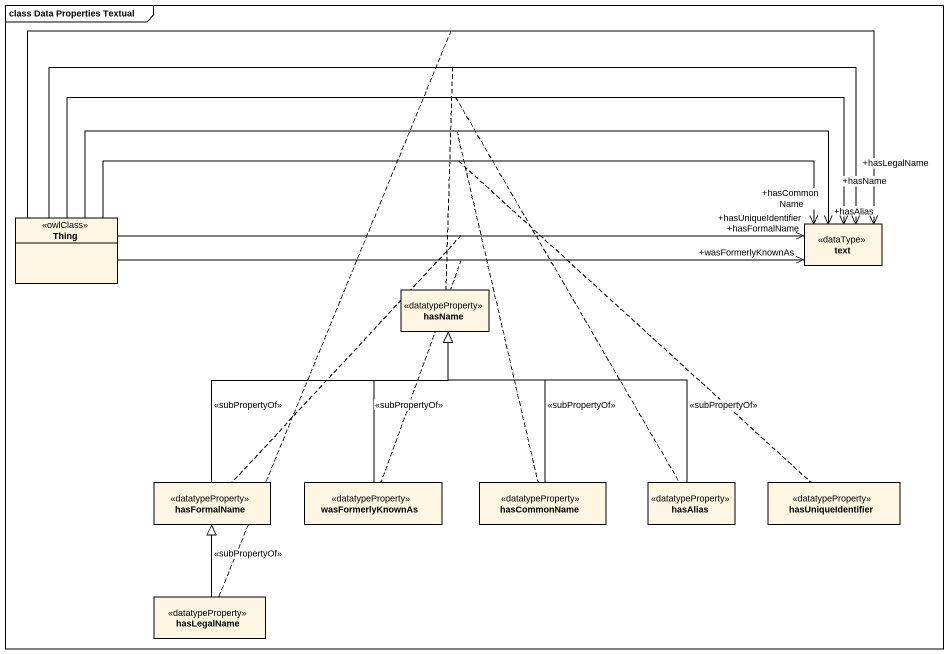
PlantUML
@startuml
mainframe class Data Properties Textual
hide circle
hide empty members
class Thing <<owlClass>>
class text <<dataType>>
class hasName <<datatypeProperty>>
class hasFormalName <<datatypeProperty>>
class wasFormerlyKnownAs <<datatypeProperty>>
class hasCommonName <<datatypeProperty>>
class hasAlias <<datatypeProperty>>
class hasUniqueIdentifier <<datatypeProperty>>
class hasLegalName <<datatypeProperty>>
Thing -right-> "+hasAlias" text
(Thing, text) .. hasAlias
Thing -right-> "+hasCommonName" text
(Thing, text) .. hasCommonName
Thing -right-> "+hasUniqueIdentifier" text
(Thing, text) .. hasUniqueIdentifier
Thing -right-> "+wasFormerlyKnownAs" text
(Thing, text) .. wasFormerlyKnownAs
Thing -right-> "+hasFormalName" text
(Thing, text) .. hasFormalName
Thing -right-> "+hasName" text
(Thing, text) .. hasName
Thing -right-> "+hasLegalName" text
(Thing, text) .. hasLegalName
hasFormalName -up-|> hasName : <<subPropertyOf>>
wasFormerlyKnownAs -up-|> hasName : <<subPropertyOf>>
hasCommonName -up-|> hasName : <<subPropertyOf>>
hasAlias -up-|> hasName : <<subPropertyOf>>
hasLegalName -up-|> hasFormalName : <<subPropertyOf>>
@enduml
